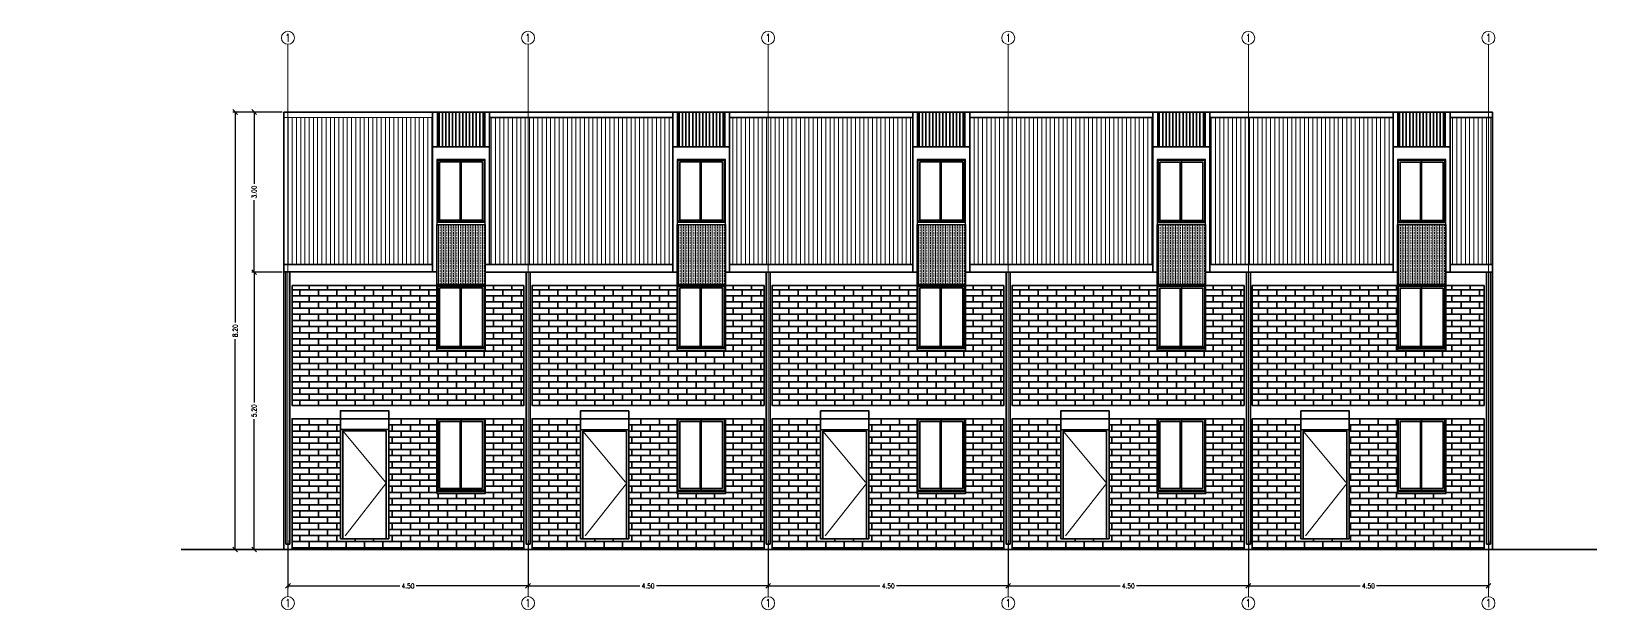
# Model space of a CAD drawing. Header units: metres. Extents: x 45 to 666, y -23 to 325.
# Drawn here: x 299.99 to 329.33, y 70.82 to 81.66 of the extents above; entities that cross this region are included whole.
import ezdxf

# ---------------------------------------------------------------- set-up
doc = ezdxf.new("R2010")
doc.units = ezdxf.units.M
doc.header["$LTSCALE"] = 5
doc.header["$MEASUREMENT"] = 0
doc.linetypes.add('HIDDEN', pattern=[0.375, 0.25, -0.125])
doc.layers.get('0').update_dxf_attribs({"color": 30})
doc.layers.get('DEFPOINTS').update_dxf_attribs({"color": 210})
for name, color, linetype, lineweight in [('A-ANNO-DIMS', 3, 'Continuous', 18), ('A-ANNO-SYMB', 3, 'Continuous', 18), ('A-ANNO-TEXT', 3, 'Continuous', 18), ('A-DOOR-FULL', 4, 'Continuous', 25), ('A-ELEV-MBE1', 7, 'Continuous', 35), ('A-ELEV-PATT', 8, 'Continuous', 18), ('A-FLOR-OVHD', 3, 'HIDDEN', 18), ('A-WALL-FULL', 7, 'Continuous', 35), ('A-WALL-FULL-EXTR', 7, 'Continuous', 35)]:
    doc.layers.add(name, color=color, linetype=linetype, lineweight=lineweight)
doc.styles.add('E-ROMANS', font='romans.shx', dxfattribs={"width": 0.8})
doc.dimstyles.new('E-0050_TICK_18', dxfattribs={"dimscale": 0.001, "dimtxt": 90, "dimasz": 90, "dimexe": 45, "dimexo": 30, "dimgap": 45, "dimtad": 0, "dimzin": 0, "dimdsep": 46, "dimtxsty": 'E-ROMANS', "dimblk": 'OBLIQUE', "dimcen": 45, "dimclrd": 256, "dimclre": 256, "dimclrt": 256, "dimadec": 0, "dimazin": 0, "dimtfac": 1, "dimtmove": 1, "dimatfit": 3, "dimldrblk": 'OPEN90', "dimfxl": 1, "dimtfill": 1, "dimtolj": 1, "dimtzin": 0, "dimarcsym": 0})
pattern_1 = [(90, (0, 0), (-0.079375, -2e-15), [])]
pattern_2 = [(1e-12, (0, 0), (-3e-15, 0.11516106), []), (90, (0, 0), (-0.17272, 0.11516106), [0.11516106, -0.11516106])]

# ---------------------------------------------------------------- blocks, each defined once
blk = doc.blocks.new('_Oblique')
at = {"color": 0, "linetype": 'ByBlock', "lineweight": -2}
blk.add_line((-0.5, -0.5), (0.5, 0.5), dxfattribs=at)
blk = doc.blocks.new('*D131')
at = {"layer": 'A-ANNO-DIMS', "lineweight": -2, "transparency": 16777216}
for p, q in [((304.799, 72.113), (304.799, 71.216)), ((309.299, 72.113), (309.299, 71.216)), ((304.799, 71.261), (306.894, 71.261)), ((309.299, 71.261), (307.204, 71.261))]:
    blk.add_line(p, q, dxfattribs=at)
at = {"layer": 'DEFPOINTS', "color": 0, "transparency": 16777216}
for p in [(304.799, 72.143), (309.299, 72.143), (309.299, 71.261)]:
    blk.add_point(p, dxfattribs=at)
at = {"layer": 'A-ANNO-DIMS', "lineweight": -2, "transparency": 16777216, "xscale": 0.09, "yscale": 0.09, "zscale": 0.09, "rotation": 180}
blk.add_blockref('_Oblique', (304.799, 71.261), dxfattribs=at)
at = {"layer": 'A-ANNO-DIMS', "lineweight": -2, "transparency": 16777216, "xscale": 0.09, "yscale": 0.09, "zscale": 0.09}
blk.add_blockref('_Oblique', (309.299, 71.261), dxfattribs=at)
at = {"layer": 'A-ANNO-DIMS', "transparency": 16777216, "insert": (307.049, 71.261), "char_height": 0.09, "attachment_point": 5, "style": 'E-ROMANS', "bg_fill": 3, "box_fill_scale": 1.25, "bg_fill_color": 256, "bg_fill_true_color": 13158600, "bg_fill_transparency": 0}
blk.add_mtext('\\A1;4.50', dxfattribs=at)
blk = doc.blocks.new('_Open90')
at = {"color": 0, "linetype": 'ByBlock', "lineweight": -2}
for p, q in [((0, 0), (-1, 0)), ((-0.5, 0.5), (0, 0)), ((0, 0), (-0.5, -0.5))]:
    blk.add_line(p, q, dxfattribs=at)
blk = doc.blocks.new('*D132')
at = {"layer": 'A-ANNO-DIMS', "lineweight": -2, "transparency": 16777216}
for p, q in [((309.299, 72.113), (309.299, 71.216)), ((313.799, 72.113), (313.799, 71.216)), ((309.299, 71.261), (311.394, 71.261)), ((313.799, 71.261), (311.704, 71.261))]:
    blk.add_line(p, q, dxfattribs=at)
at = {"layer": 'DEFPOINTS', "color": 0, "transparency": 16777216}
for p in [(309.299, 72.143), (313.799, 72.143), (313.799, 71.261)]:
    blk.add_point(p, dxfattribs=at)
at = {"layer": 'A-ANNO-DIMS', "lineweight": -2, "transparency": 16777216, "xscale": 0.09, "yscale": 0.09, "zscale": 0.09, "rotation": 180}
blk.add_blockref('_Oblique', (309.299, 71.261), dxfattribs=at)
at = {"layer": 'A-ANNO-DIMS', "lineweight": -2, "transparency": 16777216, "xscale": 0.09, "yscale": 0.09, "zscale": 0.09}
blk.add_blockref('_Oblique', (313.799, 71.261), dxfattribs=at)
at = {"layer": 'A-ANNO-DIMS', "transparency": 16777216, "insert": (311.549, 71.261), "char_height": 0.09, "attachment_point": 5, "style": 'E-ROMANS', "bg_fill": 3, "box_fill_scale": 1.25, "bg_fill_color": 256, "bg_fill_true_color": 13158600, "bg_fill_transparency": 0}
blk.add_mtext('\\A1;4.50', dxfattribs=at)
blk = doc.blocks.new('*D133')
at = {"layer": 'A-ANNO-DIMS', "lineweight": -2, "transparency": 16777216}
for p, q in [((313.799, 72.113), (313.799, 71.216)), ((318.299, 72.113), (318.299, 71.216)), ((313.799, 71.261), (315.894, 71.261)), ((318.299, 71.261), (316.204, 71.261))]:
    blk.add_line(p, q, dxfattribs=at)
at = {"layer": 'DEFPOINTS', "color": 0, "transparency": 16777216}
for p in [(313.799, 72.143), (318.299, 72.143), (318.299, 71.261)]:
    blk.add_point(p, dxfattribs=at)
at = {"layer": 'A-ANNO-DIMS', "lineweight": -2, "transparency": 16777216, "xscale": 0.09, "yscale": 0.09, "zscale": 0.09, "rotation": 180}
blk.add_blockref('_Oblique', (313.799, 71.261), dxfattribs=at)
at = {"layer": 'A-ANNO-DIMS', "lineweight": -2, "transparency": 16777216, "xscale": 0.09, "yscale": 0.09, "zscale": 0.09}
blk.add_blockref('_Oblique', (318.299, 71.261), dxfattribs=at)
at = {"layer": 'A-ANNO-DIMS', "transparency": 16777216, "insert": (316.049, 71.261), "char_height": 0.09, "attachment_point": 5, "style": 'E-ROMANS', "bg_fill": 3, "box_fill_scale": 1.25, "bg_fill_color": 256, "bg_fill_true_color": 13158600, "bg_fill_transparency": 0}
blk.add_mtext('\\A1;4.50', dxfattribs=at)
blk = doc.blocks.new('*D134')
at = {"layer": 'A-ANNO-DIMS', "lineweight": -2, "transparency": 16777216}
for p, q in [((318.299, 72.113), (318.299, 71.216)), ((322.799, 72.113), (322.799, 71.216)), ((318.299, 71.261), (320.394, 71.261)), ((322.799, 71.261), (320.704, 71.261))]:
    blk.add_line(p, q, dxfattribs=at)
at = {"layer": 'DEFPOINTS', "color": 0, "transparency": 16777216}
for p in [(318.299, 72.143), (322.799, 72.143), (322.799, 71.261)]:
    blk.add_point(p, dxfattribs=at)
at = {"layer": 'A-ANNO-DIMS', "lineweight": -2, "transparency": 16777216, "xscale": 0.09, "yscale": 0.09, "zscale": 0.09, "rotation": 180}
blk.add_blockref('_Oblique', (318.299, 71.261), dxfattribs=at)
at = {"layer": 'A-ANNO-DIMS', "lineweight": -2, "transparency": 16777216, "xscale": 0.09, "yscale": 0.09, "zscale": 0.09}
blk.add_blockref('_Oblique', (322.799, 71.261), dxfattribs=at)
at = {"layer": 'A-ANNO-DIMS', "transparency": 16777216, "insert": (320.549, 71.261), "char_height": 0.09, "attachment_point": 5, "style": 'E-ROMANS', "bg_fill": 3, "box_fill_scale": 1.25, "bg_fill_color": 256, "bg_fill_true_color": 13158600, "bg_fill_transparency": 0}
blk.add_mtext('\\A1;4.50', dxfattribs=at)
blk = doc.blocks.new('*D135')
at = {"layer": 'A-ANNO-DIMS', "lineweight": -2, "transparency": 16777216}
for p, q in [((322.799, 72.113), (322.799, 71.216)), ((327.299, 72.113), (327.299, 71.216)), ((322.799, 71.261), (324.894, 71.261)), ((327.299, 71.261), (325.204, 71.261))]:
    blk.add_line(p, q, dxfattribs=at)
at = {"layer": 'DEFPOINTS', "color": 0, "transparency": 16777216}
for p in [(322.799, 72.143), (327.299, 72.143), (327.299, 71.261)]:
    blk.add_point(p, dxfattribs=at)
at = {"layer": 'A-ANNO-DIMS', "lineweight": -2, "transparency": 16777216, "xscale": 0.09, "yscale": 0.09, "zscale": 0.09, "rotation": 180}
blk.add_blockref('_Oblique', (322.799, 71.261), dxfattribs=at)
at = {"layer": 'A-ANNO-DIMS', "lineweight": -2, "transparency": 16777216, "xscale": 0.09, "yscale": 0.09, "zscale": 0.09}
blk.add_blockref('_Oblique', (327.299, 71.261), dxfattribs=at)
at = {"layer": 'A-ANNO-DIMS', "transparency": 16777216, "insert": (325.049, 71.261), "char_height": 0.09, "attachment_point": 5, "style": 'E-ROMANS', "bg_fill": 3, "box_fill_scale": 1.25, "bg_fill_color": 256, "bg_fill_true_color": 13158600, "bg_fill_transparency": 0}
blk.add_mtext('\\A1;4.50', dxfattribs=at)
blk = doc.blocks.new('*D141')
at = {"layer": 'A-ANNO-DIMS', "lineweight": -2, "transparency": 16777216}
for p, q in [((304.692, 77.143), (304.119, 77.143)), ((304.164, 77.143), (304.164, 74.698)), ((304.164, 71.943), (304.164, 74.388)), ((304.692, 71.943), (304.119, 71.943))]:
    blk.add_line(p, q, dxfattribs=at)
at = {"layer": 'DEFPOINTS', "color": 0, "transparency": 16777216}
for p in [(304.164, 77.143), (304.722, 77.143), (304.722, 71.943)]:
    blk.add_point(p, dxfattribs=at)
at = {"layer": 'A-ANNO-DIMS', "lineweight": -2, "transparency": 16777216, "xscale": 0.09, "yscale": 0.09, "zscale": 0.09}
for p, rotation in [((304.164, 77.143), 90), ((304.164, 71.943), 270)]:
    blk.add_blockref('_Oblique', p, dxfattribs=dict(at, rotation=rotation))
at = {"layer": 'A-ANNO-DIMS', "transparency": 16777216, "insert": (304.164, 74.543), "char_height": 0.09, "attachment_point": 5, "rotation": 90, "style": 'E-ROMANS', "bg_fill": 3, "box_fill_scale": 1.25, "bg_fill_color": 256, "bg_fill_true_color": 13158600, "bg_fill_transparency": 0}
blk.add_mtext('\\A1;5.20', dxfattribs=at)
blk = doc.blocks.new('*D142')
at = {"layer": 'A-ANNO-DIMS', "lineweight": -2, "transparency": 16777216}
for p, q in [((304.692, 80.143), (304.119, 80.143)), ((304.164, 80.143), (304.164, 78.798)), ((304.164, 77.143), (304.164, 78.488)), ((304.692, 77.143), (304.119, 77.143))]:
    blk.add_line(p, q, dxfattribs=at)
at = {"layer": 'DEFPOINTS', "color": 0, "transparency": 16777216}
for p in [(304.164, 80.143), (304.722, 80.143), (304.722, 77.143)]:
    blk.add_point(p, dxfattribs=at)
at = {"layer": 'A-ANNO-DIMS', "lineweight": -2, "transparency": 16777216, "xscale": 0.09, "yscale": 0.09, "zscale": 0.09}
for p, rotation in [((304.164, 80.143), 90), ((304.164, 77.143), 270)]:
    blk.add_blockref('_Oblique', p, dxfattribs=dict(at, rotation=rotation))
at = {"layer": 'A-ANNO-DIMS', "transparency": 16777216, "insert": (304.164, 78.643), "char_height": 0.09, "attachment_point": 5, "rotation": 90, "style": 'E-ROMANS', "bg_fill": 3, "box_fill_scale": 1.25, "bg_fill_color": 256, "bg_fill_true_color": 13158600, "bg_fill_transparency": 0}
blk.add_mtext('\\A1;3.00', dxfattribs=at)
blk = doc.blocks.new('*D143')
at = {"layer": 'A-ANNO-DIMS', "lineweight": -2, "transparency": 16777216}
for p, q in [((304.692, 80.143), (303.765, 80.143)), ((303.81, 80.143), (303.81, 76.198)), ((303.81, 71.943), (303.81, 75.888)), ((304.692, 71.943), (303.765, 71.943))]:
    blk.add_line(p, q, dxfattribs=at)
at = {"layer": 'DEFPOINTS', "color": 0, "transparency": 16777216}
for p in [(303.81, 80.143), (304.722, 80.143), (304.722, 71.943)]:
    blk.add_point(p, dxfattribs=at)
at = {"layer": 'A-ANNO-DIMS', "lineweight": -2, "transparency": 16777216, "xscale": 0.09, "yscale": 0.09, "zscale": 0.09}
for p, rotation in [((303.81, 80.143), 90), ((303.81, 71.943), 270)]:
    blk.add_blockref('_Oblique', p, dxfattribs=dict(at, rotation=rotation))
at = {"layer": 'A-ANNO-DIMS', "transparency": 16777216, "insert": (303.81, 76.043), "char_height": 0.09, "attachment_point": 5, "rotation": 90, "style": 'E-ROMANS', "bg_fill": 3, "box_fill_scale": 1.25, "bg_fill_color": 256, "bg_fill_true_color": 13158600, "bg_fill_transparency": 0}
blk.add_mtext('\\A1;8.20', dxfattribs=at)

msp = doc.modelspace()

# ---------------------------------------------------------------- hatches: boundary and pattern name
at = {"layer": 'A-ELEV-MBE1'}
h = msp.add_hatch(dxfattribs=at)
h.set_pattern_fill('LINE', color=256, scale=0.02, angle=90, style=0)
h.set_pattern_definition([(90, (112.62204, 23.66466), (-0.0635, 4e-18), [])])
h.paths.add_polyline_path([(308.4869, 80.143), (307.6009, 80.143), (307.6009, 79.4903), (308.4869, 79.4903)])
h = msp.add_hatch(dxfattribs=at)
h.set_pattern_fill('LINE', color=256, scale=0.02, angle=90, style=0)
h.set_pattern_definition([(90, (117.12204, 23.6625), (-0.0635, 4e-18), [])])
h.paths.add_polyline_path([(312.9869, 80.143), (312.1009, 80.143), (312.1009, 79.4881), (312.9869, 79.4881)])
h = msp.add_hatch(dxfattribs=at)
h.set_pattern_fill('LINE', color=256, scale=0.02, angle=90, style=0)
h.set_pattern_definition([(90, (121.62204, 23.6625), (-0.0635, 4e-18), [])])
h.paths.add_polyline_path([(317.4869, 80.143), (316.6009, 80.143), (316.6009, 79.4881), (317.4869, 79.4881)])
h = msp.add_hatch(dxfattribs=at)
h.set_pattern_fill('LINE', color=256, scale=0.02, angle=90, style=0)
h.set_pattern_definition([(90, (126.12204, 23.6625), (-0.0635, 4e-18), [])])
h.paths.add_polyline_path([(321.9869, 80.143), (321.1009, 80.143), (321.1009, 79.4881), (321.9869, 79.4881)])
h = msp.add_hatch(dxfattribs=at)
h.set_pattern_fill('LINE', color=256, scale=0.02, angle=90, style=0)
h.set_pattern_definition([(90, (130.62404, 23.6625), (-0.0635, 4e-18), [])])
h.paths.add_polyline_path([(326.4889, 80.143), (325.6029, 80.143), (325.6029, 79.4881), (326.4889, 79.4881)])
h = msp.add_hatch(dxfattribs=at)
h.set_pattern_fill('AR-BRSTD', color=256, scale=0.0017, style=0)
h.set_pattern_definition(pattern_2)
h.paths.add_polyline_path([(309.2219, 74.6452), (309.2219, 76.891), (308.4969, 76.891), (308.4969, 75.6752), (307.5908, 75.6752), (307.5908, 76.891), (304.8759, 76.891), (304.8759, 74.6452)])
h.paths.add_polyline_path([(307.5909, 74.3932), (306.6879, 74.3932), (306.6879, 72.1452), (305.7819, 72.1452), (305.7819, 74.3932), (304.8759, 74.3932), (304.8759, 71.943), (309.2219, 71.943), (309.2219, 74.3932), (308.4969, 74.3932), (308.4969, 72.9932), (307.5909, 72.9932)])
h = msp.add_hatch(dxfattribs=at)
h.set_pattern_fill('AR-BRSTD', color=256, scale=0.0017, style=0)
h.set_pattern_definition(pattern_2)
h.paths.add_polyline_path([(312.0908, 76.891), (309.3759, 76.891), (309.3759, 74.6452), (313.7219, 74.6452), (313.7219, 76.891), (312.9969, 76.891), (312.9969, 75.6752), (312.0908, 75.6752)])
h.paths.add_polyline_path([(311.1879, 74.3932), (311.1879, 74.393), (311.1879, 72.143), (310.2819, 72.143), (310.2819, 74.3932), (309.3759, 74.3932), (309.3759, 71.943), (313.7219, 71.943), (313.7219, 74.3932), (312.9969, 74.3932), (312.9969, 72.991), (312.0909, 72.991), (312.0909, 74.3932)])
h = msp.add_hatch(dxfattribs=at)
h.set_pattern_fill('AR-BRSTD', color=256, scale=0.0017, style=0)
h.set_pattern_definition(pattern_2)
h.paths.add_polyline_path([(322.8721, 76.8888), (322.8721, 74.643), (327.2181, 74.643), (327.2181, 76.8888), (326.4989, 76.8888), (326.4989, 75.673), (325.5928, 75.673), (325.5928, 76.8888)])
h.paths.add_polyline_path([(324.6899, 72.143), (323.7839, 72.143), (323.7839, 74.391), (322.8721, 74.391), (322.8721, 71.943), (327.2181, 71.943), (327.2181, 74.391), (326.4989, 74.391), (326.4989, 72.991), (325.5929, 72.991), (325.5929, 74.391), (324.6899, 74.391)])
at = {"layer": 'A-ELEV-PATT'}
h = msp.add_hatch(dxfattribs=at)
h.set_pattern_fill('LINE,_O', color=256, scale=0.025, angle=90)
h.set_pattern_definition(pattern_1)
h.paths.add_polyline_path([(307.5109, 79.4903), (307.5109, 80.043), (304.7989, 80.043), (304.7989, 77.2852), (307.5109, 77.2852)])
h.paths.add_polyline_path([(309.2989, 80.043), (309.2969, 80.043), (308.5769, 80.043), (308.5769, 79.4903), (308.5769, 77.283), (309.2989, 77.283)])
h.paths.add_polyline_path([(312.0109, 79.4881), (312.0109, 80.043), (309.2989, 80.043), (309.2989, 77.283), (312.0109, 77.283)])
h.paths.add_polyline_path([(313.7989, 80.043), (313.0769, 80.043), (313.0769, 79.4881), (313.0769, 77.283), (313.7989, 77.283)])
h.paths.add_polyline_path([(316.5109, 79.4881), (316.5109, 80.043), (313.7989, 80.043), (313.7989, 77.283), (316.5109, 77.283)])
h.paths.add_polyline_path([(318.2989, 80.043), (317.5769, 80.043), (317.5769, 79.4881), (317.5769, 77.283), (318.2989, 77.283)])
h.paths.add_polyline_path([(321.0109, 79.4881), (321.0109, 80.043), (318.2989, 80.043), (318.2989, 77.283), (321.0109, 77.283)])
h.paths.add_polyline_path([(322.7989, 80.043), (322.0769, 80.043), (322.0769, 79.4881), (322.0769, 77.283), (322.7989, 77.283)])
h.paths.add_polyline_path([(325.5129, 79.4881), (325.5129, 80.043), (322.7989, 80.043), (322.7989, 77.283), (325.5129, 77.283)])
h.paths.add_polyline_path([(327.2989, 80.043), (326.5789, 80.043), (326.5789, 79.4881), (326.5789, 77.283), (327.2989, 77.283)])
h.paths.add_polyline_path([(271.7054, 80.043), (271.6284, 80.043), (271.6284, 77.283), (271.7054, 77.283)])
h.paths.add_polyline_path([(289.7849, 80.043), (289.7054, 80.043), (289.7054, 77.283), (289.7849, 77.283)])
h.paths.add_polyline_path([(273.4934, 80.043), (273.4934, 79.4881), (273.4934, 77.283), (276.2054, 77.283), (276.2054, 80.043), (276.2034, 80.043)])
h.paths.add_polyline_path([(272.4274, 79.4881), (272.4274, 80.043), (271.7054, 80.043), (271.7054, 77.283), (272.4274, 77.283)])
h.paths.add_polyline_path([(278.9174, 79.4881), (278.9174, 80.043), (276.2054, 80.043), (276.2054, 77.283), (278.9174, 77.283)])
h.paths.add_polyline_path([(279.9834, 77.283), (280.7054, 77.283), (280.7054, 80.043), (279.9834, 80.043), (279.9834, 79.4881)])
h.paths.add_polyline_path([(280.7054, 77.283), (283.4174, 77.283), (283.4174, 79.4881), (283.4174, 80.043), (280.7054, 80.043)])
h.paths.add_polyline_path([(284.4834, 77.283), (285.2054, 77.283), (285.2054, 80.043), (284.4834, 80.043), (284.4834, 79.4881)])
h.paths.add_polyline_path([(285.2054, 77.283), (287.9174, 77.283), (287.9174, 79.4881), (287.9174, 80.043), (285.2054, 80.043)])
h.paths.add_polyline_path([(288.9834, 77.283), (289.7054, 77.283), (289.7054, 80.043), (288.9834, 80.043), (288.9834, 79.4881)])
h = msp.add_hatch(dxfattribs=at)
h.set_pattern_fill('LINE,_O', color=256, scale=0.025, angle=90)
h.set_pattern_definition(pattern_1)
h.paths.add_polyline_path([(304.7219, 77.2852), (304.7989, 77.2852), (304.7989, 80.043), (304.7219, 80.043)])
h.paths.add_polyline_path([(304.7989, 77.2852), (307.5109, 77.2852), (307.5109, 79.4903), (307.5109, 80.043), (304.7989, 80.043)])
h.paths.add_polyline_path([(308.5769, 77.283), (309.2989, 77.283), (309.2989, 80.043), (309.2969, 80.043), (308.5769, 80.043), (308.5769, 79.4903)])
h.paths.add_polyline_path([(309.2989, 77.283), (312.0109, 77.283), (312.0109, 79.4881), (312.0109, 80.043), (309.2989, 80.043)])
h.paths.add_polyline_path([(313.7989, 80.043), (313.0769, 80.043), (313.0769, 79.4881), (313.0769, 77.283), (313.7989, 77.283)])
h.paths.add_polyline_path([(313.7989, 77.283), (316.5109, 77.283), (316.5109, 79.4881), (316.5109, 80.043), (313.7989, 80.043)])
h.paths.add_polyline_path([(317.5769, 77.283), (318.2989, 77.283), (318.2989, 80.043), (317.5769, 80.043), (317.5769, 79.4881)])
h.paths.add_polyline_path([(318.2989, 77.283), (321.0109, 77.283), (321.0109, 79.4881), (321.0109, 80.043), (318.2989, 80.043)])
h.paths.add_polyline_path([(322.7989, 80.043), (322.0769, 80.043), (322.0769, 79.4881), (322.0769, 77.283), (322.7989, 77.283)])
h.paths.add_polyline_path([(322.7989, 77.283), (325.5129, 77.283), (325.5129, 79.4881), (325.5129, 80.043), (322.7989, 80.043)])
h.paths.add_polyline_path([(327.2989, 80.043), (326.5789, 80.043), (326.5789, 79.4881), (326.5789, 77.283), (327.2989, 77.283)])
h.paths.add_polyline_path([(327.2989, 77.283), (327.3741, 77.283), (327.3741, 80.043), (327.2989, 80.043)])
h = msp.add_hatch(dxfattribs=at)
h.set_pattern_fill('BRASS', color=256, scale=0.01, angle=90, style=0)
h.set_pattern_definition([(90, (106.13204, 23.66466), (-0.0635, 4e-18), []), (90, (106.10029, 23.66466), (-0.0635, 4e-18), [0.03175, -0.015875])])
h.paths.add_polyline_path([(308.4968, 76.9132), (308.4969, 78.0373), (307.5909, 78.0373), (307.5909, 76.9132)])
h = msp.add_hatch(dxfattribs=at)
h.set_pattern_fill('BRASS', color=256, scale=0.01, angle=90, style=0)
h.set_pattern_definition([(90, (110.63204, 23.66466), (-0.0635, 4e-18), []), (90, (110.60029, 23.66466), (-0.0635, 4e-18), [0.03175, -0.015875])])
h.paths.add_polyline_path([(312.9968, 76.9132), (312.9969, 78.0373), (312.0909, 78.0373), (312.0909, 76.9132)])
h = msp.add_hatch(dxfattribs=at)
h.set_pattern_fill('BRASS', color=256, scale=0.01, angle=90, style=0)
h.set_pattern_definition([(90, (115.13204, 23.66466), (-0.0635, 4e-18), []), (90, (115.10029, 23.66466), (-0.0635, 4e-18), [0.03175, -0.015875])])
h.paths.add_polyline_path([(317.4968, 76.9132), (317.4969, 78.0373), (316.5909, 78.0373), (316.5909, 76.9132)])
h = msp.add_hatch(dxfattribs=at)
h.set_pattern_fill('BRASS', color=256, scale=0.01, angle=90, style=0)
h.set_pattern_definition([(90, (119.63204, 23.6625), (-0.0635, 4e-18), []), (90, (119.60029, 23.6625), (-0.0635, 4e-18), [0.03175, -0.015875])])
h.paths.add_polyline_path([(321.9968, 76.911), (321.9969, 78.0351), (321.0909, 78.0351), (321.0909, 76.911)])
h = msp.add_hatch(dxfattribs=at)
h.set_pattern_fill('BRASS', color=256, scale=0.01, angle=90, style=0)
h.set_pattern_definition([(90, (124.13404, 23.6625), (-0.0635, 4e-18), []), (90, (124.10229, 23.6625), (-0.0635, 4e-18), [0.03175, -0.015875])])
h.paths.add_polyline_path([(326.4988, 76.911), (326.4989, 78.0351), (325.5929, 78.0351), (325.5929, 76.911)])

# ---------------------------------------------------------------- linework, layer by layer
at = {"layer": 'A-ANNO-SYMB', "ltscale": 2}
for points in [[(304.7989, 81.4118), (304.7989, 71.0613)], [(309.2989, 81.4118), (309.2989, 71.0613)], [(313.7989, 81.4096), (313.7989, 71.0591)], [(318.2989, 81.4096), (318.2989, 71.0591)], [(322.7989, 81.4096), (322.7989, 71.0591)], [(327.2989, 81.4096), (327.2989, 71.0591)]]:
    msp.add_lwpolyline(points, dxfattribs=at)
at = {"layer": 'A-ANNO-SYMB', "linetype": 'Continuous', "ltscale": 5}
for centre in [(304.7989, 81.5337), (309.2989, 81.5337), (313.7989, 81.5316), (318.2989, 81.5316), (322.7989, 81.5316), (327.2989, 81.5316), (304.7989, 70.9393), (309.2989, 70.9393), (313.7989, 70.9372), (318.2989, 70.9372), (322.7989, 70.9372), (327.2989, 70.9372)]:
    msp.add_circle(centre, 0.1219, dxfattribs=at)
at = {"layer": 'A-DOOR-FULL'}
for points in [[(308.4969, 79.2553), (307.5909, 79.2553), (307.5909, 78.0373), (308.4969, 78.0373)], [(312.9969, 79.2553), (312.0909, 79.2553), (312.0909, 78.0373), (312.9969, 78.0373)], [(317.4969, 79.2553), (316.5909, 79.2553), (316.5909, 78.0373), (317.4969, 78.0373)], [(321.9969, 79.2531), (321.0909, 79.2531), (321.0909, 78.0351), (321.9969, 78.0351)], [(326.4989, 79.2531), (325.5929, 79.2531), (325.5929, 78.0351), (326.4989, 78.0351)], [(308.4969, 76.8932), (307.5909, 76.8932), (307.5909, 75.6752), (308.4969, 75.6752)], [(312.9969, 76.8932), (312.0909, 76.8932), (312.0909, 75.6752), (312.9969, 75.6752)], [(317.4969, 76.8932), (316.5909, 76.8932), (316.5909, 75.6752), (317.4969, 75.6752)], [(321.9969, 76.891), (321.0909, 76.891), (321.0909, 75.673), (321.9969, 75.673)], [(326.4989, 76.891), (325.5929, 76.891), (325.5929, 75.673), (326.4989, 75.673)]]:
    msp.add_lwpolyline(points, close=True, dxfattribs=at)
at = {"layer": 'A-ELEV-MBE1'}
for p, q in [((307.5109, 79.4903), (307.5109, 80.143)), ((307.5109, 80.143), (308.5769, 80.143)), ((307.6009, 79.4903), (307.6009, 80.143)), ((308.4869, 79.4903), (308.4869, 80.143)), ((308.5769, 79.4903), (308.5769, 80.143)), ((312.0109, 79.4881), (312.0109, 80.1409)), ((312.0109, 80.1409), (313.0769, 80.1409)), ((312.1009, 79.4881), (312.1009, 80.1409)), ((312.9869, 79.4881), (312.9869, 80.1409)), ((313.0769, 79.4881), (313.0769, 80.1409)), ((316.5109, 79.4881), (316.5109, 80.1409)), ((316.5109, 80.1409), (317.5769, 80.1409)), ((316.6009, 79.4881), (316.6009, 80.1409)), ((317.4869, 79.4881), (317.4869, 80.1409)), ((317.5769, 79.4881), (317.5769, 80.1409)), ((321.0109, 79.4881), (321.0109, 80.1409)), ((321.0109, 80.1409), (322.0769, 80.1409)), ((321.1009, 79.4881), (321.1009, 80.1409)), ((321.9869, 79.4881), (321.9869, 80.1409)), ((322.0769, 79.4881), (322.0769, 80.1409)), ((325.5129, 79.4881), (325.5129, 80.1409)), ((325.5129, 80.1409), (326.5789, 80.1409)), ((325.6029, 79.4881), (325.6029, 80.1409)), ((326.4889, 79.4881), (326.4889, 80.1409)), ((326.5789, 79.4881), (326.5789, 80.1409)), ((308.0439, 78.0773), (308.0439, 79.2423)), ((312.5439, 78.0773), (312.5439, 79.2423)), ((317.0439, 78.0773), (317.0439, 79.2423)), ((321.5439, 78.0751), (321.5439, 79.2401)), ((326.0459, 78.0751), (326.0459, 79.2401)), ((308.0239, 78.1129), (308.0239, 79.2067)), ((312.5239, 78.1129), (312.5239, 79.2067)), ((317.0239, 78.1129), (317.0239, 79.2067)), ((321.5239, 78.1107), (321.5239, 79.2045)), ((326.0259, 78.1107), (326.0259, 79.2045)), ((307.5908, 78.0773), (308.4968, 78.0773)), ((307.6058, 78.0973), (308.4818, 78.0973)), ((307.6059, 78.0773), (308.4819, 78.0773)), ((307.6415, 78.1129), (308.0239, 78.1129)), ((308.0439, 78.1129), (308.4463, 78.1129)), ((312.0908, 78.0773), (312.9968, 78.0773)), ((312.1058, 78.0973), (312.9818, 78.0973)), ((312.1059, 78.0773), (312.9819, 78.0773)), ((312.1415, 78.1129), (312.5239, 78.1129)), ((312.5439, 78.1129), (312.9463, 78.1129)), ((316.5908, 78.0773), (317.4968, 78.0773)), ((316.6058, 78.0973), (317.4818, 78.0973)), ((316.6059, 78.0773), (317.4819, 78.0773)), ((316.6415, 78.1129), (317.0239, 78.1129)), ((317.0439, 78.1129), (317.4463, 78.1129)), ((321.0908, 78.0751), (321.9968, 78.0751)), ((321.1058, 78.0951), (321.9818, 78.0951)), ((321.1059, 78.0751), (321.9819, 78.0751)), ((321.1415, 78.1107), (321.5239, 78.1107)), ((321.5439, 78.1107), (321.9463, 78.1107)), ((325.5928, 78.0751), (326.4988, 78.0751)), ((325.6078, 78.0951), (326.4838, 78.0951)), ((325.6079, 78.0751), (326.4839, 78.0751)), ((325.6435, 78.1107), (326.0259, 78.1107)), ((326.0459, 78.1107), (326.4483, 78.1107)), ((309.2219, 76.891), (304.8759, 76.891)), ((307.5909, 76.9132), (308.4969, 76.9132)), ((308.0438, 75.7153), (308.0438, 76.8803)), ((312.0909, 76.9132), (312.9969, 76.9132)), ((312.5438, 75.7153), (312.5438, 76.8803)), ((316.5909, 76.9132), (317.4969, 76.9132)), ((317.0439, 75.7152), (317.0439, 76.8802)), ((321.0909, 76.911), (321.9969, 76.911)), ((321.5438, 75.7131), (321.5438, 76.8781)), ((325.5929, 76.911), (326.4989, 76.911)), ((326.0458, 75.7131), (326.0458, 76.8781)), ((308.0238, 75.7509), (308.0238, 76.8447)), ((312.5238, 75.7509), (312.5238, 76.8447)), ((317.0239, 75.7508), (317.0239, 76.8446)), ((321.5238, 75.7487), (321.5238, 76.8425)), ((326.0258, 75.7487), (326.0258, 76.8425)), ((307.5908, 75.7153), (308.4968, 75.7153)), ((307.6058, 75.7353), (308.4818, 75.7353)), ((307.6058, 75.7153), (308.4818, 75.7153)), ((307.6414, 75.7509), (308.0238, 75.7509)), ((308.0438, 75.7509), (308.4462, 75.7509)), ((312.0908, 75.7153), (312.9968, 75.7153)), ((312.1058, 75.7353), (312.9818, 75.7353)), ((312.1058, 75.7153), (312.9818, 75.7153)), ((312.1414, 75.7509), (312.5238, 75.7509)), ((312.5438, 75.7509), (312.9462, 75.7509)), ((316.5908, 75.7153), (317.4968, 75.7153)), ((316.6058, 75.7353), (317.4818, 75.7353)), ((316.6059, 75.7152), (317.4819, 75.7152)), ((316.6415, 75.7508), (317.0239, 75.7508)), ((317.0439, 75.7508), (317.4463, 75.7508)), ((321.0908, 75.7131), (321.9968, 75.7131)), ((321.1058, 75.7331), (321.9818, 75.7331)), ((321.1058, 75.7131), (321.9818, 75.7131)), ((321.1414, 75.7487), (321.5238, 75.7487)), ((321.5438, 75.7487), (321.9462, 75.7487)), ((325.5928, 75.7131), (326.4988, 75.7131)), ((325.6078, 75.7331), (326.4838, 75.7331)), ((325.6078, 75.7131), (326.4838, 75.7131)), ((325.6434, 75.7487), (326.0258, 75.7487)), ((326.0458, 75.7487), (326.4482, 75.7487)), ((308.0239, 73.0888), (308.0239, 74.3446)), ((308.0439, 73.0532), (308.0439, 74.3802)), ((312.5239, 73.0866), (312.5239, 74.3424)), ((312.5439, 73.051), (312.5439, 74.378)), ((317.0239, 73.0866), (317.0239, 74.3424)), ((317.0439, 73.051), (317.0439, 74.378)), ((321.5239, 73.0866), (321.5239, 74.3424)), ((321.5439, 73.051), (321.5439, 74.378)), ((326.0259, 73.0866), (326.0259, 74.3424)), ((326.0459, 73.051), (326.0459, 74.378)), ((306.6879, 74.1902), (305.7819, 74.1902)), ((306.6416, 74.1652), (305.8256, 74.1652)), ((311.1879, 74.188), (310.2819, 74.188)), ((311.1416, 74.163), (310.3256, 74.163)), ((315.6879, 74.188), (314.7819, 74.188)), ((315.6416, 74.163), (314.8256, 74.163)), ((320.1879, 74.188), (319.2819, 74.188)), ((320.1416, 74.163), (319.3256, 74.163)), ((324.6899, 74.188), (323.7839, 74.188)), ((324.6436, 74.163), (323.8276, 74.163)), ((307.6415, 73.0888), (308.0239, 73.0888)), ((308.0439, 73.0888), (308.4463, 73.0888)), ((312.1415, 73.0866), (312.5239, 73.0866)), ((312.5439, 73.0866), (312.9463, 73.0866)), ((316.6415, 73.0866), (317.0239, 73.0866)), ((317.0439, 73.0866), (317.4463, 73.0866)), ((321.1415, 73.0866), (321.5239, 73.0866)), ((321.5439, 73.0866), (321.9463, 73.0866)), ((325.6435, 73.0866), (326.0259, 73.0866)), ((326.0459, 73.0866), (326.4483, 73.0866)), ((307.5909, 73.0332), (308.4969, 73.0332)), ((307.6059, 73.0532), (308.4819, 73.0532)), ((312.0909, 73.031), (312.9969, 73.031)), ((312.1059, 73.051), (312.9819, 73.051)), ((316.5909, 73.031), (317.4969, 73.031)), ((316.6059, 73.051), (317.4819, 73.051)), ((321.0909, 73.031), (321.9969, 73.031)), ((321.1059, 73.051), (321.9819, 73.051)), ((325.5929, 73.031), (326.4989, 73.031)), ((325.6079, 73.051), (326.4839, 73.051))]:
    msp.add_line(p, q, dxfattribs=at)
for points in [[(309.2969, 80.143), (308.5769, 80.143)], [(309.2969, 80.143), (312.0109, 80.143)], [(313.0769, 80.143), (313.8759, 80.143)], [(313.7989, 80.143), (316.5109, 80.143)], [(317.5769, 80.143), (318.3759, 80.143)], [(318.2969, 80.143), (321.0109, 80.143)], [(322.0769, 80.143), (322.7969, 80.143)], [(322.7989, 80.143), (325.5129, 80.143)], [(326.5789, 80.143), (327.3741, 80.143)], [(327.3741, 77.283), (327.3741, 80.143)], [(309.2969, 80.043), (308.5769, 80.043)], [(309.2969, 80.043), (312.0109, 80.043)], [(313.0769, 80.043), (313.8759, 80.043)], [(313.7989, 80.043), (316.5109, 80.043)], [(317.5769, 80.043), (318.3759, 80.043)], [(318.2969, 80.043), (321.0109, 80.043)], [(322.0769, 80.043), (322.7969, 80.043)], [(322.7989, 80.043), (325.5129, 80.043)], [(326.5789, 80.043), (327.3741, 80.043)], [(307.5109, 77.1452), (307.5109, 79.4903), (308.5769, 79.4903), (308.5769, 77.283)], [(308.4818, 78.0973), (308.4818, 79.2423), (307.6058, 79.2423), (307.6058, 78.0973)], [(308.4819, 78.0773), (308.4819, 79.2423), (307.6059, 79.2423), (307.6059, 78.0773)], [(312.0109, 77.143), (312.0109, 79.4881), (313.0769, 79.4881), (313.0769, 77.143)], [(312.9818, 78.0973), (312.9818, 79.2423), (312.1058, 79.2423), (312.1058, 78.0973)], [(312.9819, 78.0773), (312.9819, 79.2423), (312.1059, 79.2423), (312.1059, 78.0773)], [(316.5109, 77.143), (316.5109, 79.4881), (317.5769, 79.4881), (317.5769, 77.143)], [(317.4818, 78.0973), (317.4818, 79.2423), (316.6058, 79.2423), (316.6058, 78.0973)], [(317.4819, 78.0773), (317.4819, 79.2423), (316.6059, 79.2423), (316.6059, 78.0773)], [(321.0109, 77.143), (321.0109, 79.4881), (322.0769, 79.4881), (322.0769, 77.143)], [(321.9818, 78.0951), (321.9818, 79.2401), (321.1058, 79.2401), (321.1058, 78.0951)], [(321.9819, 78.0751), (321.9819, 79.2401), (321.1059, 79.2401), (321.1059, 78.0751)], [(325.5129, 77.143), (325.5129, 79.4881), (326.5789, 79.4881), (326.5789, 77.143)], [(326.4838, 78.0951), (326.4838, 79.2401), (325.6078, 79.2401), (325.6078, 78.0951)], [(326.4839, 78.0751), (326.4839, 79.2401), (325.6079, 79.2401), (325.6079, 78.0751)], [(308.0239, 79.2067), (307.6415, 79.2067), (307.6415, 78.1129)], [(308.4463, 78.1129), (308.4463, 79.2067), (308.0439, 79.2067)], [(312.5239, 79.2067), (312.1415, 79.2067), (312.1415, 78.1129)], [(312.9463, 78.1129), (312.9463, 79.2067), (312.5439, 79.2067)], [(317.0239, 79.2067), (316.6415, 79.2067), (316.6415, 78.1129)], [(317.4463, 78.1129), (317.4463, 79.2067), (317.0439, 79.2067)], [(321.5239, 79.2045), (321.1415, 79.2045), (321.1415, 78.1107)], [(321.9463, 78.1107), (321.9463, 79.2045), (321.5439, 79.2045)], [(326.0259, 79.2045), (325.6435, 79.2045), (325.6435, 78.1107)], [(326.4483, 78.1107), (326.4483, 79.2045), (326.0459, 79.2045)], [(307.5909, 76.8932), (307.5909, 78.0373)], [(308.4969, 78.0373), (308.4968, 76.8932)], [(312.0909, 76.8932), (312.0909, 78.0373)], [(312.9969, 78.0373), (312.9968, 76.8932)], [(316.5909, 76.8932), (316.5909, 78.0373)], [(317.4969, 78.0373), (317.4968, 76.8932)], [(321.0909, 76.891), (321.0909, 78.0351)], [(321.9969, 78.0351), (321.9968, 76.891)], [(325.5929, 76.891), (325.5929, 78.0351)], [(326.4989, 78.0351), (326.4988, 76.891)], [(308.4969, 77.283), (312.0109, 77.283)], [(313.7989, 77.283), (313.0769, 77.283)], [(313.7989, 77.283), (313.0769, 77.283)], [(313.7989, 77.283), (316.5109, 77.283)], [(318.2969, 77.283), (317.5769, 77.283)], [(318.2969, 77.283), (321.0109, 77.283)], [(322.7969, 77.283), (322.0769, 77.283)], [(322.7989, 77.283), (325.5129, 77.283)], [(327.3741, 77.283), (326.5789, 77.283)], [(304.8759, 76.891), (304.8759, 74.6452), (309.2219, 74.6452), (309.2219, 76.891)], [(308.4818, 75.7353), (308.4818, 76.8803), (307.6058, 76.8803), (307.6058, 75.7353)], [(308.4818, 75.7153), (308.4818, 76.8803), (307.6058, 76.8803), (307.6058, 75.7153)], [(308.4969, 77.143), (312.0909, 77.143)], [(312.9818, 75.7353), (312.9818, 76.8803), (312.1058, 76.8803), (312.1058, 75.7353)], [(312.9818, 75.7153), (312.9818, 76.8803), (312.1058, 76.8803), (312.1058, 75.7153)], [(313.7989, 77.143), (312.9969, 77.143)], [(313.7989, 77.143), (316.5909, 77.143)], [(317.4818, 75.7353), (317.4818, 76.8803), (316.6058, 76.8803), (316.6058, 75.7353)], [(317.4819, 75.7152), (317.4819, 76.8802), (316.6059, 76.8802), (316.6059, 75.7152)], [(318.2969, 77.143), (317.4969, 77.143)], [(318.2969, 77.143), (321.0909, 77.143)], [(321.9818, 75.7331), (321.9818, 76.8781), (321.1058, 76.8781), (321.1058, 75.7331)], [(321.9818, 75.7131), (321.9818, 76.8781), (321.1058, 76.8781), (321.1058, 75.7131)], [(322.7969, 77.143), (321.9969, 77.143)], [(322.7989, 77.143), (325.5929, 77.143)], [(326.4838, 75.7331), (326.4838, 76.8781), (325.6078, 76.8781), (325.6078, 75.7331)], [(326.4838, 75.7131), (326.4838, 76.8781), (325.6078, 76.8781), (325.6078, 75.7131)], [(327.3741, 77.143), (326.4989, 77.143)], [(308.0238, 76.8447), (307.6414, 76.8447), (307.6414, 75.7509)], [(308.4462, 75.7509), (308.4462, 76.8447), (308.0438, 76.8447)], [(312.5238, 76.8447), (312.1414, 76.8447), (312.1414, 75.7509)], [(312.9462, 75.7509), (312.9462, 76.8447), (312.5438, 76.8447)], [(317.0239, 76.8446), (316.6415, 76.8446), (316.6415, 75.7508)], [(317.4463, 75.7508), (317.4463, 76.8446), (317.0439, 76.8446)], [(321.5238, 76.8425), (321.1414, 76.8425), (321.1414, 75.7487)], [(321.9462, 75.7487), (321.9462, 76.8425), (321.5438, 76.8425)], [(326.0258, 76.8425), (325.6434, 76.8425), (325.6434, 75.7487)], [(326.4482, 75.7487), (326.4482, 76.8425), (326.0458, 76.8425)], [(308.4819, 73.0532), (308.4819, 74.3802), (307.6059, 74.3802), (307.6059, 73.0532)], [(308.0239, 74.3446), (307.6415, 74.3446), (307.6415, 73.0888)], [(308.4463, 73.0888), (308.4463, 74.3446), (308.0439, 74.3446)], [(312.9819, 73.051), (312.9819, 74.378), (312.1059, 74.378), (312.1059, 73.051)], [(312.5239, 74.3424), (312.1415, 74.3424), (312.1415, 73.0866)], [(312.9463, 73.0866), (312.9463, 74.3424), (312.5439, 74.3424)], [(317.4819, 73.051), (317.4819, 74.378), (316.6059, 74.378), (316.6059, 73.051)], [(317.0239, 74.3424), (316.6415, 74.3424), (316.6415, 73.0866)], [(317.4463, 73.0866), (317.4463, 74.3424), (317.0439, 74.3424)], [(321.9819, 73.051), (321.9819, 74.378), (321.1059, 74.378), (321.1059, 73.051)], [(321.5239, 74.3424), (321.1415, 74.3424), (321.1415, 73.0866)], [(321.9463, 73.0866), (321.9463, 74.3424), (321.5439, 74.3424)], [(326.4839, 73.051), (326.4839, 74.378), (325.6079, 74.378), (325.6079, 73.051)], [(326.0259, 74.3424), (325.6435, 74.3424), (325.6435, 73.0866)], [(326.4483, 73.0866), (326.4483, 74.3424), (326.0459, 74.3424)]]:
    msp.add_lwpolyline(points, dxfattribs=at)
for points in [[(308.4968, 76.8933), (307.5908, 76.8933), (307.5908, 75.6753), (308.4968, 75.6753)], [(313.7219, 76.891), (309.3759, 76.891), (309.3759, 74.6452), (313.7219, 74.6452), (313.7219, 76.891)], [(312.9968, 76.8933), (312.0908, 76.8933), (312.0908, 75.6753), (312.9968, 75.6753)], [(318.2181, 76.8888), (313.8721, 76.8888), (313.8721, 74.643), (318.2181, 74.643), (318.2181, 76.8888)], [(317.4968, 76.8933), (316.5908, 76.8933), (316.5908, 75.6753), (317.4968, 75.6753)], [(322.7181, 76.8888), (318.3721, 76.8888), (318.3721, 74.643), (322.7181, 74.643), (322.7181, 76.8888)], [(321.9968, 76.8911), (321.0908, 76.8911), (321.0908, 75.6731), (321.9968, 75.6731)], [(327.2181, 76.8888), (322.8721, 76.8888), (322.8721, 74.643), (327.2181, 74.643), (327.2181, 76.8888)], [(326.4988, 76.8911), (325.5928, 76.8911), (325.5928, 75.6731), (326.4988, 75.6731)], [(308.4969, 74.3932), (307.5909, 74.3932), (307.5909, 72.9932), (308.4969, 72.9932)], [(312.9969, 74.391), (312.0909, 74.391), (312.0909, 72.991), (312.9969, 72.991)], [(317.4969, 74.391), (316.5909, 74.391), (316.5909, 72.991), (317.4969, 72.991)], [(321.9969, 74.391), (321.0909, 74.391), (321.0909, 72.991), (321.9969, 72.991)], [(326.4989, 74.391), (325.5929, 74.391), (325.5929, 72.991), (326.4989, 72.991)]]:
    msp.add_lwpolyline(points, close=True, dxfattribs=at)
at = {"layer": 'A-WALL-FULL'}
msp.add_lwpolyline([(302.7989, 71.943), (329.328, 71.943)], dxfattribs=at)
at = {"layer": 'A-WALL-FULL-EXTR'}
for p, q in [((305.7819, 74.3952), (306.6879, 74.3952)), ((310.2819, 74.393), (311.1879, 74.393)), ((314.7819, 74.393), (315.6879, 74.393)), ((319.2819, 74.393), (320.1879, 74.393)), ((323.7839, 74.393), (324.6899, 74.393))]:
    msp.add_line(p, q, dxfattribs=at)
for points in [[(306.6879, 74.3952), (306.6879, 74.5432), (305.7819, 74.5432), (305.7819, 74.3952)], [(311.1879, 74.393), (311.1879, 74.541), (310.2819, 74.541), (310.2819, 74.393)], [(315.6879, 74.393), (315.6879, 74.541), (314.7819, 74.541), (314.7819, 74.393)], [(320.1879, 74.393), (320.1879, 74.541), (319.2819, 74.541), (319.2819, 74.393)], [(324.6899, 74.393), (324.6899, 74.541), (323.7839, 74.541), (323.7839, 74.393)]]:
    msp.add_lwpolyline(points, dxfattribs=at)

# ---------------------------------------------------------------- texts
at = {"layer": 'A-ANNO-TEXT', "ltscale": 5, "char_height": 0.15, "attachment_point": 5, "style": 'E-ROMANS'}
for insert in [(304.7989, 81.5337), (309.2989, 81.5337), (313.7989, 81.5316), (318.2989, 81.5316), (322.7989, 81.5316), (327.2989, 81.5316), (304.7989, 70.9393), (309.2989, 70.9393), (313.7989, 70.9372), (318.2989, 70.9372), (322.7989, 70.9372), (327.2989, 70.9372)]:
    msp.add_mtext('1', dxfattribs=dict(at, insert=insert))

# ---------------------------------------------------------------- next in the draw order: dimensions: what is measured, and where the dimension line sits
at = {"layer": 'A-ANNO-DIMS'}
dim = msp.add_aligned_dim(p1=(304.7989, 72.143), p2=(309.2989, 72.143), distance=-0.8817, dimstyle='E-0050_TICK_18', dxfattribs=at)
dim.commit()
dim.dimension.update_dxf_attribs({"geometry": '*D131', "text_midpoint": (307.0489, 71.2613)})

# ---------------------------------------------------------------- next in the draw order: linework, layer by layer
at = {"layer": 'A-ELEV-MBE1'}
for p, q in [((305.7819, 74.3952), (305.7819, 72.1452)), ((306.6879, 74.3952), (306.6879, 72.1452)), ((305.8256, 74.1652), (305.8256, 72.1452)), ((306.6416, 72.1452), (306.6416, 74.1652)), ((306.6879, 72.1452), (305.7819, 72.1452))]:
    msp.add_line(p, q, dxfattribs=at)
at = {"layer": 'A-FLOR-OVHD'}
msp.add_lwpolyline([(305.8256, 74.1652), (306.6416, 73.1853), (305.8256, 72.1452)], dxfattribs=at)

# ---------------------------------------------------------------- next in the draw order: dimensions: what is measured, and where the dimension line sits
at = {"layer": 'A-ANNO-DIMS'}
dim = msp.add_linear_dim(base=(304.1645, 77.143), p1=(304.7219, 71.943), p2=(304.7219, 77.143), angle=90, dimstyle='E-0050_TICK_18', dxfattribs=at)
dim.commit()
dim.dimension.update_dxf_attribs({"geometry": '*D141', "text_midpoint": (304.1645, 74.543)})
dim = msp.add_aligned_dim(p1=(309.2989, 72.143), p2=(313.7989, 72.143), distance=-0.8817, dimstyle='E-0050_TICK_18', dxfattribs=at)
dim.commit()
dim.dimension.update_dxf_attribs({"geometry": '*D132', "text_midpoint": (311.5489, 71.2613)})

# ---------------------------------------------------------------- next in the draw order: linework, layer by layer
at = {"layer": 'A-ELEV-MBE1'}
for p, q in [((309.2614, 72.043), (309.2614, 77.143)), ((309.3364, 72.043), (309.3364, 77.143)), ((310.2819, 74.393), (310.2819, 72.143)), ((311.1879, 74.393), (311.1879, 72.143)), ((310.3256, 74.163), (310.3256, 72.143)), ((311.1416, 72.143), (311.1416, 74.163)), ((311.1879, 72.143), (310.2819, 72.143))]:
    msp.add_line(p, q, dxfattribs=at)
for points in [[(304.8759, 71.943), (304.8759, 74.3932), (309.2219, 74.3932), (309.2219, 71.943)], [(309.2614, 72.043), (309.3364, 72.043)]]:
    msp.add_lwpolyline(points, dxfattribs=at)
at = {"layer": 'A-FLOR-OVHD'}
msp.add_lwpolyline([(310.3256, 74.163), (311.1416, 73.1832), (310.3256, 72.143)], dxfattribs=at)

# ---------------------------------------------------------------- next in the draw order: dimensions: what is measured, and where the dimension line sits
at = {"layer": 'A-ANNO-DIMS'}
dim = msp.add_linear_dim(base=(304.1645, 80.143), p1=(304.7219, 77.143), p2=(304.7219, 80.143), angle=90, dimstyle='E-0050_TICK_18', dxfattribs=at)
dim.commit()
dim.dimension.update_dxf_attribs({"geometry": '*D142', "text_midpoint": (304.1645, 78.643)})
dim = msp.add_aligned_dim(p1=(313.7989, 72.143), p2=(318.2989, 72.143), distance=-0.8817, dimstyle='E-0050_TICK_18', dxfattribs=at)
dim.commit()
dim.dimension.update_dxf_attribs({"geometry": '*D133', "text_midpoint": (316.0489, 71.2613)})

# ---------------------------------------------------------------- next in the draw order: linework, layer by layer
at = {"layer": 'A-ELEV-MBE1'}
for p, q in [((313.7614, 72.043), (313.7614, 77.143)), ((313.8364, 72.043), (313.8364, 77.143)), ((314.7819, 74.393), (314.7819, 72.143)), ((315.6879, 74.393), (315.6879, 72.143)), ((314.8256, 74.163), (314.8256, 72.143)), ((315.6416, 72.143), (315.6416, 74.163)), ((315.6879, 72.143), (314.7819, 72.143))]:
    msp.add_line(p, q, dxfattribs=at)
for points in [[(309.3759, 71.943), (309.3759, 74.3932), (313.7219, 74.3932), (313.7219, 71.943)], [(313.7614, 72.043), (313.8364, 72.043)]]:
    msp.add_lwpolyline(points, dxfattribs=at)
at = {"layer": 'A-FLOR-OVHD'}
msp.add_lwpolyline([(314.8256, 74.163), (315.6416, 73.1832), (314.8256, 72.143)], dxfattribs=at)

# ---------------------------------------------------------------- next in the draw order: dimensions: what is measured, and where the dimension line sits
at = {"layer": 'A-ANNO-DIMS'}
dim = msp.add_linear_dim(base=(303.8103, 80.143), p1=(304.7219, 71.943), p2=(304.7219, 80.143), angle=90, dimstyle='E-0050_TICK_18', dxfattribs=at)
dim.commit()
dim.dimension.update_dxf_attribs({"geometry": '*D143', "text_midpoint": (303.8103, 76.043)})
dim = msp.add_aligned_dim(p1=(318.2989, 72.143), p2=(322.7989, 72.143), distance=-0.8817, dimstyle='E-0050_TICK_18', dxfattribs=at)
dim.commit()
dim.dimension.update_dxf_attribs({"geometry": '*D134', "text_midpoint": (320.5489, 71.2613)})

# ---------------------------------------------------------------- next in the draw order: hatches: boundary and pattern name
at = {"layer": 'A-ELEV-MBE1'}
h = msp.add_hatch(dxfattribs=at)
h.set_pattern_fill('AR-BRSTD', color=256, scale=0.0017, style=0)
h.set_pattern_definition([(1e-12, (4.5, -1e-14), (-3e-15, 0.11516106), []), (90, (4.5, -1e-14), (-0.17272, 0.11516106), [0.11516106, -0.11516106])])
h.paths.add_polyline_path([(316.5908, 76.891), (313.8759, 76.891), (313.8759, 74.6452), (318.2219, 74.6452), (318.2219, 76.891), (317.4969, 76.891), (317.4969, 75.6752), (316.5908, 75.6752)])
h.paths.add_polyline_path([(315.6879, 74.3932), (315.6879, 74.393), (315.6879, 72.143), (314.7819, 72.143), (314.7819, 74.3932), (313.8759, 74.3932), (313.8759, 71.943), (318.2219, 71.943), (318.2219, 74.3932), (317.4969, 74.3932), (317.4969, 72.991), (316.5909, 72.991), (316.5909, 74.3932)])
at = {"layer": 'A-ELEV-PATT'}
h = msp.add_hatch(dxfattribs=at)
h.set_pattern_fill('LINE,_O', color=256, scale=0.025, angle=90)
h.set_pattern_definition(pattern_1)
h.paths.add_polyline_path([(307.5109, 80.0177), (304.7989, 80.0177), (304.7989, 77.2852), (307.5109, 77.2852), (307.5109, 79.4903)])
h.paths.add_polyline_path([(304.7989, 80.0177), (304.7219, 80.0177), (304.7219, 77.2852), (304.7989, 77.2852)])
h.paths.add_polyline_path([(307.5109, 79.4903), (307.5109, 80.0177), (304.8219, 80.0177), (304.8219, 77.2852), (307.5109, 77.2852)])

# ---------------------------------------------------------------- next in the draw order: linework, layer by layer
at = {"layer": 'A-ANNO-SYMB'}
for p, q in [((307.5109, 80.143), (304.7219, 80.143)), ((307.5109, 80.043), (304.7219, 80.043))]:
    msp.add_line(p, q, dxfattribs=at)
at = {"layer": 'A-ELEV-MBE1'}
for p, q in [((307.5109, 80.143), (304.7219, 80.143)), ((304.7219, 74.643), (304.7219, 76.891)), ((304.7614, 72.0452), (304.7614, 77.1452)), ((304.8364, 72.0452), (304.8364, 77.1452)), ((318.2614, 72.043), (318.2614, 77.143)), ((318.3364, 72.043), (318.3364, 77.143)), ((304.7219, 71.943), (304.7219, 74.391)), ((319.2819, 74.393), (319.2819, 72.143)), ((320.1879, 74.393), (320.1879, 72.143)), ((319.3256, 74.163), (319.3256, 72.143)), ((320.1416, 72.143), (320.1416, 74.163)), ((320.1879, 72.143), (319.2819, 72.143))]:
    msp.add_line(p, q, dxfattribs=at)
for points in [[(304.7219, 77.2852), (304.7219, 80.143)], [(304.7219, 77.2852), (307.5109, 77.2852)], [(304.7219, 71.943), (304.7219, 77.2852)], [(304.7219, 77.1452), (307.5909, 77.1452)], [(313.8721, 71.9408), (313.8721, 74.391), (318.2181, 74.391), (318.2181, 71.9408)], [(304.7614, 72.0452), (304.8364, 72.0452)], [(318.2614, 72.043), (318.3364, 72.043)]]:
    msp.add_lwpolyline(points, dxfattribs=at)
at = {"layer": 'A-FLOR-OVHD'}
msp.add_lwpolyline([(319.3256, 74.163), (320.1416, 73.1832), (319.3256, 72.143)], dxfattribs=at)

# ---------------------------------------------------------------- next in the draw order: dimensions: what is measured, and where the dimension line sits
at = {"layer": 'A-ANNO-DIMS'}
dim = msp.add_aligned_dim(p1=(322.7989, 72.143), p2=(327.2989, 72.143), distance=-0.8817, dimstyle='E-0050_TICK_18', dxfattribs=at)
dim.commit()
dim.dimension.update_dxf_attribs({"geometry": '*D135', "text_midpoint": (325.0489, 71.2613)})

# ---------------------------------------------------------------- next in the draw order: hatches: boundary and pattern name
at = {"layer": 'A-ELEV-MBE1'}
h = msp.add_hatch(dxfattribs=at)
h.set_pattern_fill('AR-BRSTD', color=256, scale=0.0017, style=0)
h.set_pattern_definition([(1e-12, (9, -1e-14), (-3e-15, 0.11516106), []), (90, (9, -1e-14), (-0.17272, 0.11516106), [0.11516106, -0.11516106])])
h.paths.add_polyline_path([(321.0908, 76.891), (318.3759, 76.891), (318.3759, 74.6452), (322.7219, 74.6452), (322.7219, 76.891), (321.9969, 76.891), (321.9969, 75.6752), (321.0908, 75.6752)])
h.paths.add_polyline_path([(320.1879, 74.3932), (320.1879, 74.393), (320.1879, 72.143), (319.2819, 72.143), (319.2819, 74.3932), (318.3759, 74.3932), (318.3759, 71.943), (322.7219, 71.943), (322.7219, 74.3932), (321.9969, 74.3932), (321.9969, 72.991), (321.0909, 72.991), (321.0909, 74.3932)])

# ---------------------------------------------------------------- next in the draw order: linework, layer by layer
for p, q in [((322.7614, 72.043), (322.7614, 77.143)), ((322.7634, 72.043), (322.7634, 77.143)), ((322.8364, 72.043), (322.8364, 77.143)), ((322.8384, 72.043), (322.8384, 77.143)), ((327.2634, 72.043), (327.2634, 77.143)), ((327.3384, 72.043), (327.3384, 77.143)), ((323.7839, 74.393), (323.7839, 72.143)), ((324.6899, 74.393), (324.6899, 72.143)), ((323.8276, 74.163), (323.8276, 72.143)), ((324.6436, 72.143), (324.6436, 74.163)), ((324.6899, 72.143), (323.7839, 72.143))]:
    msp.add_line(p, q, dxfattribs=at)
for points in [[(327.3741, 71.943), (327.3741, 77.283)], [(318.3721, 71.9408), (318.3721, 74.391), (322.7181, 74.391), (322.7181, 71.9408)], [(322.8721, 71.9408), (322.8721, 74.391), (327.2181, 74.391), (327.2181, 71.9408)], [(322.7614, 72.043), (322.8364, 72.043)], [(322.7634, 72.043), (322.8384, 72.043)], [(327.2634, 72.043), (327.3384, 72.043)]]:
    msp.add_lwpolyline(points, dxfattribs=at)
at = {"layer": 'A-FLOR-OVHD'}
msp.add_lwpolyline([(323.8276, 74.163), (324.6436, 73.1832), (323.8276, 72.143)], dxfattribs=at)

doc.saveas('drawing.dxf')
